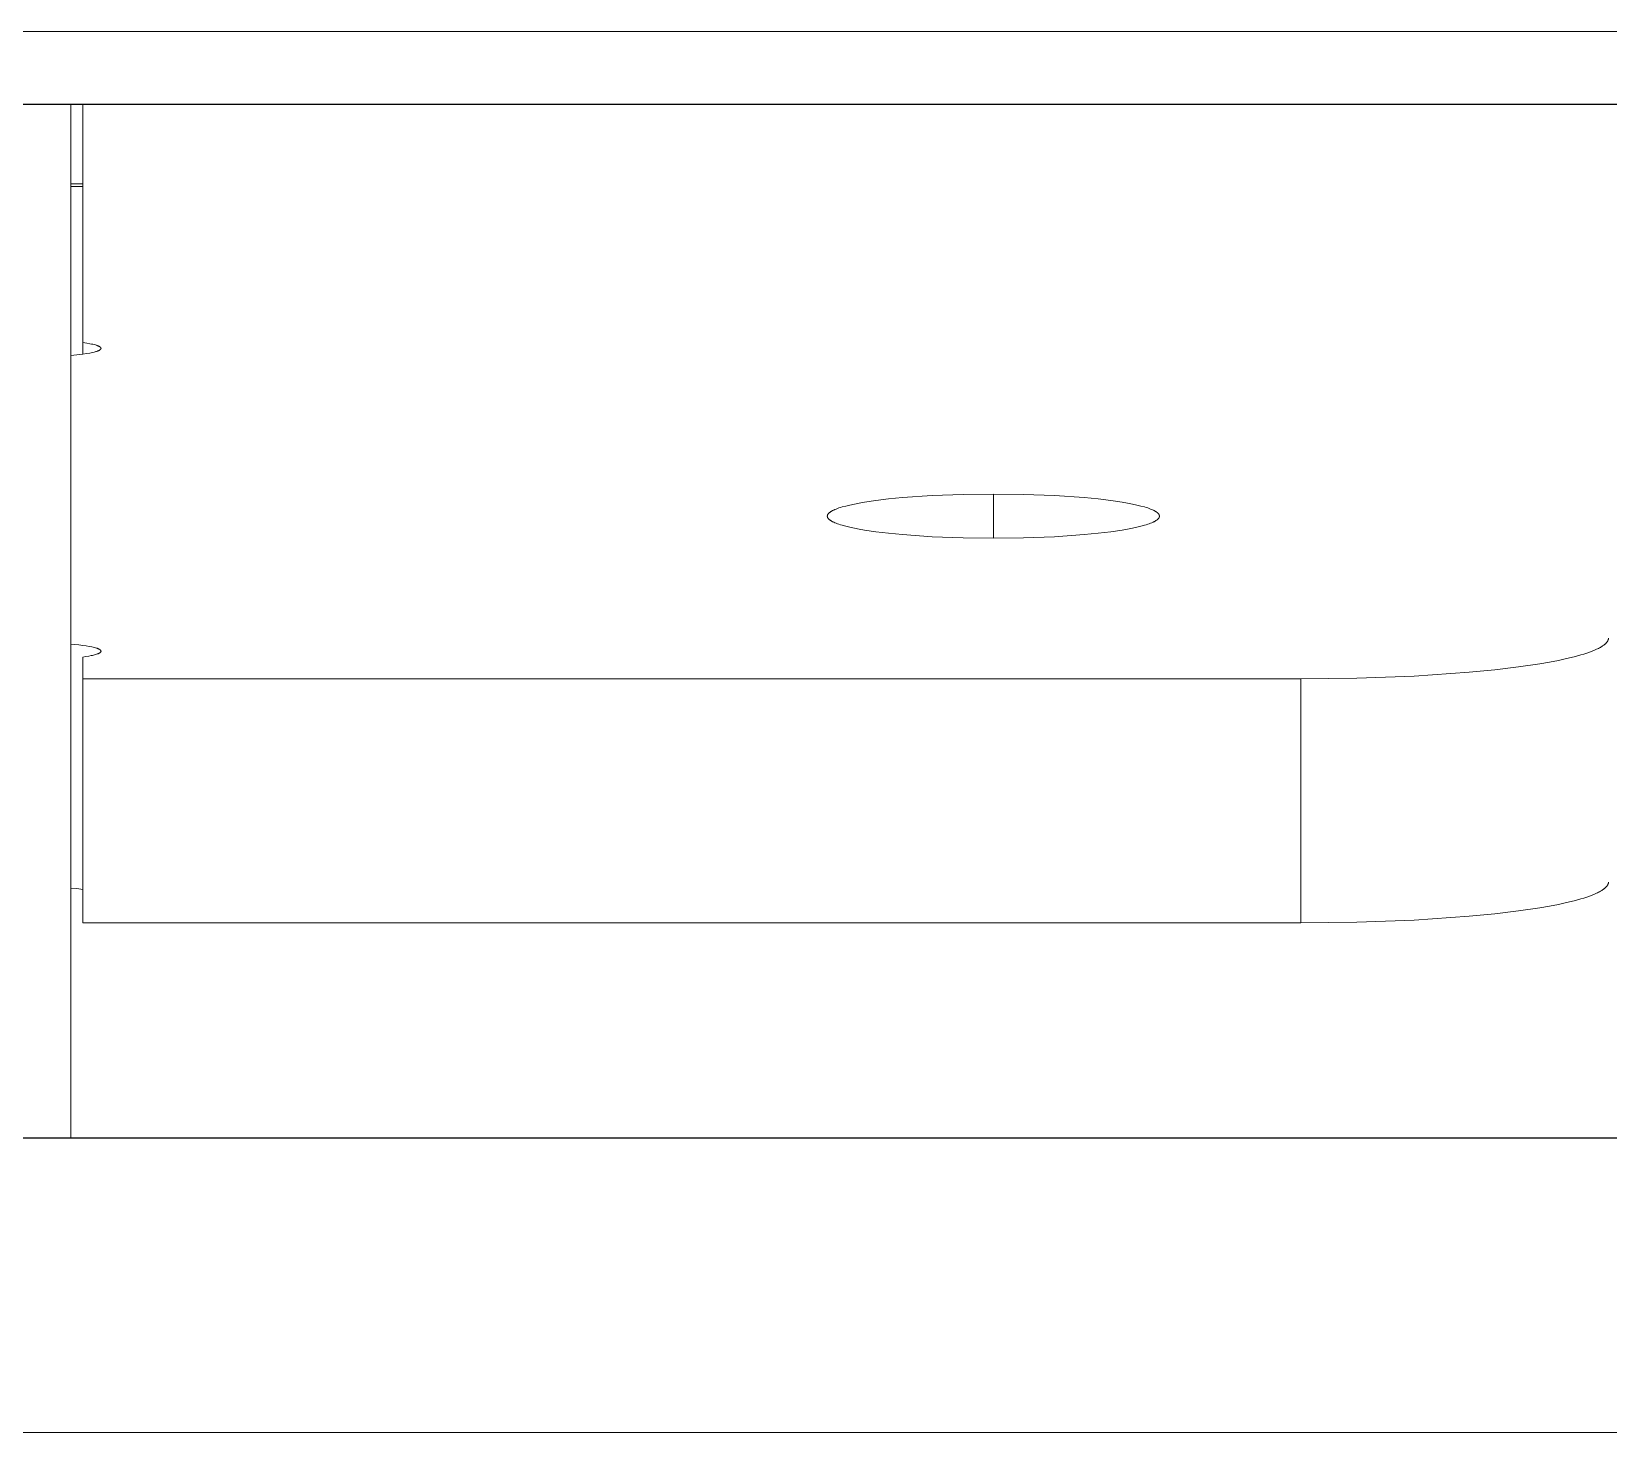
# Model space of a CAD drawing. Header units: millimetres. Extents: x -30 to 4992, y -440 to 3111.
# Drawn here: x 1882.38 to 1908.02, y 933.28 to 956.05 of the extents above; entities that cross this region are included whole.
import ezdxf

# ---------------------------------------------------------------- set-up
doc = ezdxf.new("R2010")
doc.units = ezdxf.units.MM
doc.layers.add('ZANO_R', color=7, linetype='Continuous', lineweight=0)

msp = doc.modelspace()

# ---------------------------------------------------------------- linework, layer by layer
at = {"layer": 'ZANO_R'}
for p, q in [((1938.016, 956.048), (148.016, 956.048)), ((148.016, 954.866), (1938.016, 954.866)), ((1938.016, 954.861), (148.016, 954.861)), ((1883.016, 938.064), (1883.016, 954.866)), ((1883.216, 954.866), (1883.216, 950.993)), ((1883.016, 953.574), (1883.216, 953.574)), ((1883.216, 953.53), (1883.016, 953.53)), ((1883.216, 950.993), (1883.277, 950.985)), ((1883.216, 950.993), (1883.216, 950.805)), ((1883.277, 950.985), (1883.329, 950.975)), ((1883.329, 950.975), (1883.354, 950.97)), ((1883.354, 950.97), (1883.377, 950.965)), ((1883.377, 950.965), (1883.399, 950.96)), ((1883.399, 950.96), (1883.419, 950.954)), ((1883.419, 950.954), (1883.428, 950.952)), ((1883.435, 950.849), (1883.426, 950.846)), ((1883.428, 950.952), (1883.437, 950.949)), ((1883.444, 950.852), (1883.435, 950.849)), ((1883.437, 950.949), (1883.446, 950.946)), ((1883.452, 950.855), (1883.444, 950.852)), ((1883.446, 950.946), (1883.454, 950.943)), ((1883.459, 950.858), (1883.452, 950.855)), ((1883.454, 950.943), (1883.461, 950.94)), ((1883.466, 950.861), (1883.459, 950.858)), ((1883.461, 950.94), (1883.468, 950.937)), ((1883.473, 950.864), (1883.466, 950.861)), ((1883.468, 950.937), (1883.471, 950.935)), ((1883.471, 950.935), (1883.475, 950.934)), ((1883.476, 950.866), (1883.473, 950.864)), ((1883.475, 950.934), (1883.478, 950.932)), ((1883.479, 950.867), (1883.476, 950.866)), ((1883.478, 950.932), (1883.48, 950.931)), ((1883.482, 950.869), (1883.479, 950.867)), ((1883.48, 950.931), (1883.483, 950.929)), ((1883.484, 950.87), (1883.482, 950.869)), ((1883.483, 950.929), (1883.486, 950.928)), ((1883.487, 950.872), (1883.484, 950.87)), ((1883.486, 950.928), (1883.488, 950.926)), ((1883.489, 950.873), (1883.487, 950.872)), ((1883.488, 950.926), (1883.491, 950.925)), ((1883.492, 950.875), (1883.489, 950.873)), ((1883.491, 950.925), (1883.493, 950.923)), ((1883.494, 950.877), (1883.492, 950.875)), ((1883.493, 950.923), (1883.495, 950.921)), ((1883.495, 950.877), (1883.494, 950.877)), ((1883.495, 950.921), (1883.496, 950.921)), ((1883.496, 950.878), (1883.495, 950.877)), ((1883.496, 950.921), (1883.497, 950.92)), ((1883.497, 950.879), (1883.496, 950.878)), ((1883.497, 950.92), (1883.498, 950.919)), ((1883.498, 950.88), (1883.497, 950.879)), ((1883.498, 950.919), (1883.499, 950.918)), ((1883.499, 950.881), (1883.498, 950.88)), ((1883.499, 950.918), (1883.5, 950.917)), ((1883.5, 950.882), (1883.499, 950.881)), ((1883.499, 950.881), (1883.499, 950.881)), ((1883.5, 950.917), (1883.5, 950.917)), ((1883.5, 950.917), (1883.501, 950.916)), ((1883.501, 950.883), (1883.5, 950.882)), ((1883.501, 950.916), (1883.502, 950.915)), ((1883.502, 950.884), (1883.501, 950.883)), ((1883.502, 950.915), (1883.503, 950.914)), ((1883.503, 950.885), (1883.502, 950.885)), ((1883.502, 950.885), (1883.502, 950.884)), ((1883.503, 950.914), (1883.503, 950.913)), ((1883.503, 950.913), (1883.504, 950.913)), ((1883.504, 950.886), (1883.503, 950.885)), ((1883.504, 950.913), (1883.504, 950.912)), ((1883.504, 950.912), (1883.505, 950.911)), ((1883.505, 950.888), (1883.504, 950.887)), ((1883.504, 950.887), (1883.504, 950.886)), ((1883.505, 950.911), (1883.505, 950.91)), ((1883.505, 950.91), (1883.506, 950.909)), ((1883.506, 950.889), (1883.505, 950.889)), ((1883.505, 950.889), (1883.505, 950.888)), ((1883.506, 950.909), (1883.506, 950.909)), ((1883.506, 950.909), (1883.507, 950.908)), ((1883.507, 950.891), (1883.506, 950.89)), ((1883.506, 950.89), (1883.506, 950.889)), ((1883.507, 950.908), (1883.507, 950.907)), ((1883.507, 950.907), (1883.507, 950.906)), ((1883.507, 950.906), (1883.508, 950.905)), ((1883.508, 950.893), (1883.507, 950.893)), ((1883.507, 950.893), (1883.507, 950.892)), ((1883.507, 950.892), (1883.507, 950.891)), ((1883.508, 950.905), (1883.508, 950.905)), ((1883.508, 950.905), (1883.508, 950.904)), ((1883.508, 950.904), (1883.508, 950.903)), ((1883.508, 950.903), (1883.509, 950.902)), ((1883.509, 950.897), (1883.508, 950.896)), ((1883.508, 950.896), (1883.508, 950.895)), ((1883.508, 950.895), (1883.508, 950.894)), ((1883.508, 950.894), (1883.508, 950.893)), ((1883.509, 950.902), (1883.509, 950.901)), ((1883.509, 950.901), (1883.509, 950.901)), ((1883.509, 950.901), (1883.509, 950.9)), ((1883.509, 950.9), (1883.509, 950.899)), ((1883.509, 950.899), (1883.509, 950.898)), ((1883.509, 950.898), (1883.509, 950.897)), ((1883.509, 950.897), (1883.509, 950.897)), ((1883.116, 950.794), (1883.016, 950.785)), ((1883.216, 950.805), (1883.116, 950.794)), ((1883.273, 950.814), (1883.216, 950.805)), ((1883.326, 950.823), (1883.273, 950.814)), ((1883.351, 950.828), (1883.326, 950.823)), ((1883.374, 950.833), (1883.351, 950.828)), ((1883.396, 950.838), (1883.374, 950.833)), ((1883.416, 950.844), (1883.396, 950.838)), ((1883.426, 950.846), (1883.416, 950.844)), ((1895.439, 948.28), (1895.459, 948.288)), ((1895.459, 948.288), (1895.482, 948.296)), ((1895.482, 948.296), (1895.505, 948.305)), ((1895.505, 948.305), (1895.531, 948.313)), ((1895.531, 948.313), (1895.558, 948.321)), ((1895.558, 948.321), (1895.618, 948.337)), ((1895.618, 948.337), (1895.683, 948.353)), ((1895.683, 948.353), (1895.756, 948.369)), ((1895.756, 948.369), (1895.835, 948.384)), ((1895.835, 948.384), (1895.92, 948.399)), ((1895.92, 948.399), (1896.107, 948.426)), ((1896.107, 948.426), (1896.314, 948.451)), ((1896.314, 948.451), (1896.538, 948.473)), ((1896.538, 948.473), (1897.022, 948.506)), ((1897.022, 948.506), (1897.525, 948.525)), ((1897.525, 948.525), (1898.016, 948.531)), ((1898.016, 948.531), (1898.016, 947.813)), ((1898.016, 948.531), (1898.507, 948.525)), ((1898.507, 948.525), (1899.01, 948.506)), ((1899.01, 948.506), (1899.493, 948.473)), ((1899.493, 948.473), (1899.718, 948.451)), ((1899.718, 948.451), (1899.925, 948.426)), ((1899.925, 948.426), (1900.112, 948.399)), ((1900.112, 948.399), (1900.197, 948.384)), ((1900.197, 948.384), (1900.276, 948.369)), ((1900.276, 948.369), (1900.348, 948.353)), ((1900.348, 948.353), (1900.414, 948.337)), ((1900.414, 948.337), (1900.474, 948.321)), ((1900.474, 948.321), (1900.501, 948.313)), ((1900.501, 948.313), (1900.526, 948.305)), ((1900.526, 948.305), (1900.55, 948.296)), ((1900.55, 948.296), (1900.572, 948.288)), ((1900.572, 948.288), (1900.593, 948.28)), ((1895.316, 948.178), (1895.317, 948.18)), ((1895.316, 948.176), (1895.316, 948.178)), ((1895.316, 948.174), (1895.316, 948.176)), ((1895.316, 948.172), (1895.316, 948.174)), ((1895.316, 948.17), (1895.316, 948.172)), ((1895.316, 948.168), (1895.316, 948.17)), ((1895.316, 948.166), (1895.316, 948.168)), ((1895.317, 948.164), (1895.316, 948.166)), ((1895.317, 948.184), (1895.318, 948.186)), ((1895.317, 948.182), (1895.317, 948.184)), ((1895.317, 948.18), (1895.317, 948.182)), ((1895.317, 948.162), (1895.317, 948.164)), ((1895.317, 948.16), (1895.317, 948.162)), ((1895.318, 948.158), (1895.317, 948.16)), ((1895.318, 948.186), (1895.319, 948.188)), ((1895.319, 948.156), (1895.318, 948.158)), ((1895.319, 948.19), (1895.32, 948.192)), ((1895.319, 948.188), (1895.319, 948.19)), ((1895.319, 948.154), (1895.319, 948.156)), ((1895.32, 948.152), (1895.319, 948.154)), ((1895.32, 948.192), (1895.321, 948.194)), ((1895.321, 948.15), (1895.32, 948.152)), ((1895.321, 948.194), (1895.322, 948.196)), ((1895.322, 948.148), (1895.321, 948.15)), ((1895.322, 948.196), (1895.323, 948.198)), ((1895.323, 948.146), (1895.322, 948.148)), ((1895.323, 948.198), (1895.324, 948.201)), ((1895.324, 948.144), (1895.323, 948.146)), ((1895.324, 948.201), (1895.325, 948.203)), ((1895.325, 948.142), (1895.324, 948.144)), ((1895.325, 948.203), (1895.327, 948.205)), ((1895.327, 948.14), (1895.325, 948.142)), ((1895.327, 948.205), (1895.328, 948.207)), ((1895.328, 948.138), (1895.327, 948.14)), ((1895.328, 948.207), (1895.33, 948.209)), ((1895.33, 948.136), (1895.328, 948.138)), ((1895.33, 948.209), (1895.331, 948.211)), ((1895.331, 948.134), (1895.33, 948.136)), ((1895.331, 948.211), (1895.333, 948.213)), ((1895.333, 948.132), (1895.331, 948.134)), ((1895.333, 948.213), (1895.335, 948.215)), ((1895.335, 948.13), (1895.333, 948.132)), ((1895.335, 948.215), (1895.337, 948.217)), ((1895.337, 948.128), (1895.335, 948.13)), ((1895.337, 948.217), (1895.339, 948.219)), ((1895.339, 948.126), (1895.337, 948.128)), ((1895.339, 948.219), (1895.341, 948.221)), ((1895.341, 948.124), (1895.339, 948.126)), ((1895.341, 948.221), (1895.343, 948.223)), ((1895.343, 948.122), (1895.341, 948.124)), ((1895.343, 948.223), (1895.345, 948.225)), ((1895.345, 948.119), (1895.343, 948.122)), ((1895.345, 948.225), (1895.348, 948.227)), ((1895.348, 948.117), (1895.345, 948.119)), ((1895.348, 948.227), (1895.35, 948.229)), ((1895.35, 948.115), (1895.348, 948.117)), ((1895.35, 948.229), (1895.353, 948.231)), ((1895.353, 948.113), (1895.35, 948.115)), ((1895.353, 948.231), (1895.355, 948.234)), ((1895.355, 948.111), (1895.353, 948.113)), ((1895.355, 948.234), (1895.361, 948.238)), ((1895.361, 948.107), (1895.355, 948.111)), ((1895.361, 948.238), (1895.367, 948.242)), ((1895.367, 948.103), (1895.361, 948.107)), ((1895.367, 948.242), (1895.373, 948.246)), ((1895.373, 948.099), (1895.367, 948.103)), ((1895.373, 948.246), (1895.38, 948.25)), ((1895.38, 948.094), (1895.373, 948.099)), ((1895.38, 948.25), (1895.387, 948.254)), ((1895.387, 948.09), (1895.38, 948.094)), ((1895.387, 948.254), (1895.395, 948.259)), ((1895.395, 948.086), (1895.387, 948.09)), ((1895.395, 948.259), (1895.403, 948.263)), ((1895.403, 948.082), (1895.395, 948.086)), ((1895.403, 948.263), (1895.411, 948.267)), ((1895.411, 948.078), (1895.403, 948.082)), ((1895.411, 948.267), (1895.42, 948.271)), ((1895.42, 948.074), (1895.411, 948.078)), ((1895.42, 948.271), (1895.439, 948.28)), ((1895.439, 948.065), (1895.42, 948.074)), ((1895.459, 948.057), (1895.439, 948.065)), ((1895.482, 948.048), (1895.459, 948.057)), ((1895.505, 948.04), (1895.482, 948.048)), ((1895.531, 948.032), (1895.505, 948.04)), ((1895.558, 948.024), (1895.531, 948.032)), ((1900.501, 948.032), (1900.474, 948.024)), ((1900.526, 948.04), (1900.501, 948.032)), ((1900.55, 948.048), (1900.526, 948.04)), ((1900.572, 948.057), (1900.55, 948.048)), ((1900.593, 948.065), (1900.572, 948.057)), ((1900.593, 948.28), (1900.612, 948.271)), ((1900.612, 948.074), (1900.593, 948.065)), ((1900.612, 948.271), (1900.62, 948.267)), ((1900.62, 948.078), (1900.612, 948.074)), ((1900.62, 948.267), (1900.629, 948.263)), ((1900.629, 948.082), (1900.62, 948.078)), ((1900.629, 948.263), (1900.637, 948.259)), ((1900.637, 948.086), (1900.629, 948.082)), ((1900.637, 948.259), (1900.644, 948.254)), ((1900.644, 948.09), (1900.637, 948.086)), ((1900.644, 948.254), (1900.652, 948.25)), ((1900.652, 948.094), (1900.644, 948.09)), ((1900.652, 948.25), (1900.658, 948.246)), ((1900.658, 948.099), (1900.652, 948.094)), ((1900.658, 948.246), (1900.665, 948.242)), ((1900.665, 948.103), (1900.658, 948.099)), ((1900.665, 948.242), (1900.671, 948.238)), ((1900.671, 948.107), (1900.665, 948.103)), ((1900.671, 948.238), (1900.676, 948.234)), ((1900.676, 948.111), (1900.671, 948.107)), ((1900.676, 948.234), (1900.679, 948.231)), ((1900.679, 948.113), (1900.676, 948.111)), ((1900.679, 948.231), (1900.682, 948.229)), ((1900.682, 948.115), (1900.679, 948.113)), ((1900.682, 948.229), (1900.684, 948.227)), ((1900.684, 948.117), (1900.682, 948.115)), ((1900.684, 948.227), (1900.686, 948.225)), ((1900.686, 948.119), (1900.684, 948.117)), ((1900.686, 948.225), (1900.689, 948.223)), ((1900.689, 948.122), (1900.686, 948.119)), ((1900.689, 948.223), (1900.691, 948.221)), ((1900.691, 948.124), (1900.689, 948.122)), ((1900.691, 948.221), (1900.693, 948.219)), ((1900.693, 948.126), (1900.691, 948.124)), ((1900.693, 948.219), (1900.695, 948.217)), ((1900.695, 948.128), (1900.693, 948.126)), ((1900.695, 948.217), (1900.697, 948.215)), ((1900.697, 948.13), (1900.695, 948.128)), ((1900.697, 948.215), (1900.699, 948.213)), ((1900.699, 948.132), (1900.697, 948.13)), ((1900.699, 948.213), (1900.7, 948.211)), ((1900.7, 948.134), (1900.699, 948.132)), ((1900.7, 948.211), (1900.702, 948.209)), ((1900.702, 948.136), (1900.7, 948.134)), ((1900.702, 948.209), (1900.704, 948.207)), ((1900.704, 948.138), (1900.702, 948.136)), ((1900.704, 948.207), (1900.705, 948.205)), ((1900.705, 948.14), (1900.704, 948.138)), ((1900.705, 948.205), (1900.706, 948.203)), ((1900.706, 948.142), (1900.705, 948.14)), ((1900.706, 948.203), (1900.708, 948.201)), ((1900.708, 948.144), (1900.706, 948.142)), ((1900.708, 948.201), (1900.709, 948.198)), ((1900.709, 948.146), (1900.708, 948.144)), ((1900.709, 948.198), (1900.71, 948.196)), ((1900.71, 948.148), (1900.709, 948.146)), ((1900.71, 948.196), (1900.711, 948.194)), ((1900.711, 948.15), (1900.71, 948.148)), ((1900.711, 948.194), (1900.712, 948.192)), ((1900.712, 948.152), (1900.711, 948.15)), ((1900.712, 948.192), (1900.712, 948.19)), ((1900.712, 948.19), (1900.713, 948.188)), ((1900.713, 948.156), (1900.712, 948.154)), ((1900.712, 948.154), (1900.712, 948.152)), ((1900.713, 948.188), (1900.714, 948.186)), ((1900.714, 948.158), (1900.713, 948.156)), ((1900.714, 948.186), (1900.714, 948.184)), ((1900.714, 948.184), (1900.715, 948.182)), ((1900.715, 948.162), (1900.714, 948.16)), ((1900.714, 948.16), (1900.714, 948.158)), ((1900.715, 948.182), (1900.715, 948.18)), ((1900.715, 948.18), (1900.715, 948.178)), ((1900.715, 948.178), (1900.716, 948.176)), ((1900.716, 948.168), (1900.715, 948.166)), ((1900.715, 948.166), (1900.715, 948.164)), ((1900.715, 948.164), (1900.715, 948.162)), ((1900.716, 948.176), (1900.716, 948.174)), ((1900.716, 948.174), (1900.716, 948.172)), ((1900.716, 948.172), (1900.716, 948.17)), ((1900.716, 948.17), (1900.716, 948.168)), ((1895.618, 948.007), (1895.558, 948.024)), ((1895.683, 947.991), (1895.618, 948.007)), ((1895.756, 947.976), (1895.683, 947.991)), ((1895.835, 947.961), (1895.756, 947.976)), ((1895.92, 947.946), (1895.835, 947.961)), ((1896.107, 947.918), (1895.92, 947.946)), ((1896.314, 947.894), (1896.107, 947.918)), ((1896.538, 947.872), (1896.314, 947.894)), ((1897.022, 947.838), (1896.538, 947.872)), ((1897.525, 947.819), (1897.022, 947.838)), ((1898.016, 947.813), (1897.525, 947.819)), ((1898.507, 947.819), (1898.016, 947.813)), ((1899.01, 947.838), (1898.507, 947.819)), ((1899.493, 947.872), (1899.01, 947.838)), ((1899.718, 947.894), (1899.493, 947.872)), ((1899.925, 947.918), (1899.718, 947.894)), ((1900.112, 947.946), (1899.925, 947.918)), ((1900.197, 947.961), (1900.112, 947.946)), ((1900.276, 947.976), (1900.197, 947.961)), ((1900.348, 947.991), (1900.276, 947.976)), ((1900.414, 948.007), (1900.348, 947.991)), ((1900.474, 948.024), (1900.414, 948.007)), ((1883.016, 946.092), (1883.151, 946.079)), ((1883.151, 946.079), (1883.212, 946.072)), ((1883.212, 946.072), (1883.268, 946.064)), ((1883.268, 946.064), (1883.318, 946.055)), ((1883.318, 946.055), (1883.362, 946.046)), ((1883.362, 946.046), (1883.382, 946.042)), ((1883.382, 946.042), (1883.401, 946.037)), ((1883.401, 946.037), (1883.417, 946.033)), ((1883.417, 946.033), (1883.433, 946.028)), ((1883.433, 946.028), (1883.445, 946.024)), ((1883.445, 946.024), (1883.451, 946.022)), ((1883.451, 946.022), (1883.457, 946.019)), ((1883.457, 946.019), (1883.463, 946.017)), ((1883.463, 946.017), (1883.468, 946.015)), ((1883.468, 946.015), (1883.473, 946.013)), ((1883.473, 946.013), (1883.477, 946.01)), ((1883.477, 946.01), (1883.482, 946.008)), ((1883.482, 946.008), (1883.484, 946.007)), ((1883.484, 946.007), (1883.486, 946.006)), ((1883.486, 946.006), (1883.488, 946.004)), ((1883.488, 946.004), (1883.489, 946.003)), ((1883.489, 946.003), (1883.491, 946.002)), ((1883.491, 946.002), (1883.493, 946.001)), ((1883.493, 946.001), (1883.494, 946)), ((1883.494, 946), (1883.496, 945.998)), ((1883.496, 945.998), (1883.497, 945.997)), ((1883.497, 945.997), (1883.499, 945.996)), ((1883.499, 945.996), (1883.5, 945.995)), ((1883.5, 945.995), (1883.501, 945.994)), ((1883.501, 945.994), (1883.501, 945.994)), ((1883.501, 945.994), (1883.502, 945.993)), ((1883.502, 945.993), (1883.502, 945.992)), ((1883.502, 945.992), (1883.503, 945.992)), ((1883.503, 945.992), (1883.503, 945.991)), ((1883.503, 945.991), (1883.504, 945.99)), ((1883.504, 945.99), (1883.504, 945.99)), ((1883.504, 945.99), (1883.505, 945.989)), ((1883.505, 945.989), (1883.505, 945.989)), ((1883.505, 945.989), (1883.505, 945.988)), ((1883.505, 945.988), (1883.506, 945.987)), ((1883.506, 945.987), (1883.506, 945.987)), ((1883.506, 945.987), (1883.506, 945.986)), ((1883.506, 945.986), (1883.507, 945.986)), ((1883.507, 945.986), (1883.507, 945.985)), ((1883.507, 945.985), (1883.507, 945.984)), ((1883.507, 945.984), (1883.508, 945.984)), ((1883.508, 945.984), (1883.508, 945.983)), ((1883.508, 945.983), (1883.508, 945.982)), ((1883.508, 945.982), (1883.508, 945.982)), ((1883.508, 945.982), (1883.508, 945.981)), ((1883.508, 945.981), (1883.508, 945.981)), ((1883.508, 945.981), (1883.509, 945.98)), ((1883.509, 945.98), (1883.509, 945.979)), ((1883.509, 945.979), (1883.509, 945.979)), ((1883.509, 945.979), (1883.509, 945.978)), ((1883.509, 945.978), (1883.509, 945.977)), ((1883.509, 945.977), (1883.509, 945.977)), ((1883.509, 945.977), (1883.509, 945.976)), ((1907.709, 945.962), (1907.75, 945.977)), ((1907.75, 945.977), (1907.788, 945.992)), ((1907.788, 945.992), (1907.823, 946.008)), ((1907.823, 946.008), (1907.839, 946.016)), ((1907.839, 946.016), (1907.855, 946.023)), ((1907.855, 946.023), (1907.87, 946.031)), ((1907.87, 946.031), (1907.884, 946.039)), ((1907.884, 946.039), (1907.897, 946.047)), ((1907.897, 946.047), (1907.909, 946.054)), ((1907.909, 946.054), (1907.921, 946.062)), ((1907.921, 946.062), (1907.932, 946.07)), ((1907.932, 946.07), (1907.943, 946.078)), ((1907.943, 946.078), (1907.948, 946.081)), ((1907.948, 946.081), (1907.952, 946.085)), ((1907.952, 946.085), (1907.957, 946.089)), ((1907.957, 946.089), (1907.961, 946.093)), ((1907.961, 946.093), (1907.966, 946.097)), ((1907.966, 946.097), (1907.97, 946.101)), ((1907.97, 946.101), (1907.973, 946.105)), ((1907.973, 946.105), (1907.977, 946.108)), ((1907.977, 946.108), (1907.981, 946.112)), ((1907.981, 946.112), (1907.984, 946.116)), ((1907.984, 946.116), (1907.987, 946.12)), ((1907.987, 946.12), (1907.99, 946.124)), ((1907.99, 946.124), (1907.993, 946.127)), ((1907.993, 946.127), (1907.996, 946.131)), ((1907.996, 946.131), (1907.998, 946.135)), ((1907.998, 946.135), (1908, 946.139)), ((1908, 946.139), (1908.003, 946.143)), ((1908.003, 946.143), (1908.005, 946.146)), ((1908.005, 946.146), (1908.006, 946.15)), ((1908.006, 946.15), (1908.008, 946.154)), ((1908.008, 946.154), (1908.01, 946.158)), ((1908.01, 946.158), (1908.011, 946.161)), ((1908.011, 946.161), (1908.012, 946.165)), ((1908.012, 946.165), (1908.013, 946.169)), ((1908.013, 946.169), (1908.014, 946.172)), ((1908.014, 946.172), (1908.015, 946.176)), ((1908.015, 946.18), (1908.016, 946.184)), ((1908.015, 946.176), (1908.015, 946.18)), ((1908.016, 946.187), (1908.016, 946.191)), ((1908.016, 946.184), (1908.016, 946.187)), ((1883.264, 945.89), (1883.216, 945.883)), ((1883.216, 945.883), (1883.216, 945.526)), ((1883.309, 945.897), (1883.264, 945.89)), ((1883.35, 945.905), (1883.309, 945.897)), ((1883.369, 945.909), (1883.35, 945.905)), ((1883.388, 945.914), (1883.369, 945.909)), ((1883.405, 945.918), (1883.388, 945.914)), ((1883.421, 945.923), (1883.405, 945.918)), ((1883.435, 945.927), (1883.421, 945.923)), ((1883.449, 945.932), (1883.435, 945.927)), ((1883.455, 945.934), (1883.449, 945.932)), ((1883.461, 945.937), (1883.455, 945.934)), ((1883.467, 945.939), (1883.461, 945.937)), ((1883.472, 945.941), (1883.467, 945.939)), ((1883.477, 945.944), (1883.472, 945.941)), ((1883.481, 945.946), (1883.477, 945.944)), ((1883.484, 945.948), (1883.481, 945.946)), ((1883.486, 945.949), (1883.484, 945.948)), ((1883.488, 945.95), (1883.486, 945.949)), ((1883.49, 945.951), (1883.488, 945.95)), ((1883.491, 945.952), (1883.49, 945.951)), ((1883.493, 945.954), (1883.491, 945.952)), ((1883.495, 945.955), (1883.493, 945.954)), ((1883.496, 945.956), (1883.495, 945.955)), ((1883.498, 945.957), (1883.496, 945.956)), ((1883.499, 945.959), (1883.498, 945.957)), ((1883.5, 945.959), (1883.499, 945.959)), ((1883.501, 945.961), (1883.5, 945.96)), ((1883.5, 945.96), (1883.5, 945.959)), ((1883.502, 945.961), (1883.501, 945.961)), ((1883.503, 945.962), (1883.502, 945.962)), ((1883.502, 945.962), (1883.502, 945.961)), ((1883.504, 945.964), (1883.503, 945.963)), ((1883.503, 945.963), (1883.503, 945.962)), ((1883.505, 945.965), (1883.504, 945.964)), ((1883.504, 945.964), (1883.504, 945.964)), ((1883.506, 945.967), (1883.505, 945.966)), ((1883.505, 945.966), (1883.505, 945.966)), ((1883.505, 945.966), (1883.505, 945.965)), ((1883.507, 945.969), (1883.506, 945.968)), ((1883.506, 945.968), (1883.506, 945.967)), ((1883.506, 945.967), (1883.506, 945.967)), ((1883.508, 945.971), (1883.507, 945.97)), ((1883.507, 945.97), (1883.507, 945.969)), ((1883.507, 945.969), (1883.507, 945.969)), ((1883.509, 945.974), (1883.508, 945.974)), ((1883.508, 945.974), (1883.508, 945.973)), ((1883.508, 945.973), (1883.508, 945.972)), ((1883.508, 945.972), (1883.508, 945.972)), ((1883.508, 945.972), (1883.508, 945.971)), ((1883.508, 945.971), (1883.508, 945.971)), ((1883.509, 945.976), (1883.509, 945.976)), ((1883.509, 945.976), (1883.509, 945.975)), ((1883.509, 945.975), (1883.509, 945.974)), ((1906.167, 945.675), (1906.551, 945.721)), ((1906.551, 945.721), (1906.898, 945.772)), ((1906.898, 945.772), (1907.055, 945.799)), ((1907.055, 945.799), (1907.201, 945.827)), ((1907.201, 945.827), (1907.335, 945.856)), ((1907.335, 945.856), (1907.457, 945.886)), ((1907.457, 945.886), (1907.567, 945.916)), ((1907.567, 945.916), (1907.618, 945.931)), ((1907.618, 945.931), (1907.665, 945.946)), ((1907.665, 945.946), (1907.709, 945.962)), ((1883.216, 945.526), (1903.016, 945.526)), ((1883.216, 945.526), (1883.216, 941.562)), ((1903.016, 945.526), (1903.926, 945.537)), ((1903.016, 945.526), (1903.016, 941.562)), ((1903.926, 945.537), (1904.856, 945.573)), ((1904.856, 945.573), (1905.752, 945.634)), ((1905.752, 945.634), (1906.167, 945.675)), ((1907.961, 942.129), (1907.966, 942.132)), ((1907.966, 942.132), (1907.97, 942.136)), ((1907.97, 942.136), (1907.973, 942.14)), ((1907.973, 942.14), (1907.977, 942.144)), ((1907.977, 942.144), (1907.981, 942.148)), ((1907.981, 942.148), (1907.984, 942.151)), ((1907.984, 942.151), (1907.987, 942.155)), ((1907.987, 942.155), (1907.99, 942.159)), ((1907.99, 942.159), (1907.993, 942.163)), ((1907.993, 942.163), (1907.996, 942.167)), ((1907.996, 942.167), (1907.998, 942.17)), ((1907.998, 942.17), (1908, 942.174)), ((1908, 942.174), (1908.003, 942.178)), ((1908.003, 942.178), (1908.005, 942.182)), ((1908.005, 942.182), (1908.006, 942.186)), ((1908.006, 942.186), (1908.008, 942.189)), ((1908.008, 942.189), (1908.01, 942.193)), ((1908.01, 942.193), (1908.011, 942.197)), ((1908.011, 942.197), (1908.012, 942.201)), ((1908.012, 942.201), (1908.013, 942.204)), ((1908.013, 942.204), (1908.014, 942.208)), ((1908.014, 942.208), (1908.015, 942.212)), ((1908.015, 942.215), (1908.016, 942.219)), ((1908.015, 942.212), (1908.015, 942.215)), ((1908.016, 942.223), (1908.016, 942.226)), ((1908.016, 942.219), (1908.016, 942.223)), ((1883.116, 942.118), (1883.016, 942.127)), ((1883.216, 942.107), (1883.116, 942.118)), ((1907.201, 941.863), (1907.335, 941.891)), ((1907.335, 941.891), (1907.457, 941.921)), ((1907.457, 941.921), (1907.567, 941.951)), ((1907.567, 941.951), (1907.618, 941.966)), ((1907.618, 941.966), (1907.665, 941.982)), ((1907.665, 941.982), (1907.709, 941.997)), ((1907.709, 941.997), (1907.75, 942.013)), ((1907.75, 942.013), (1907.788, 942.028)), ((1907.788, 942.028), (1907.823, 942.043)), ((1907.823, 942.043), (1907.839, 942.051)), ((1907.839, 942.051), (1907.855, 942.059)), ((1907.855, 942.059), (1907.87, 942.067)), ((1907.87, 942.067), (1907.884, 942.075)), ((1907.884, 942.075), (1907.897, 942.082)), ((1907.897, 942.082), (1907.909, 942.09)), ((1907.909, 942.09), (1907.921, 942.098)), ((1907.921, 942.098), (1907.932, 942.105)), ((1907.932, 942.105), (1907.943, 942.113)), ((1907.943, 942.113), (1907.948, 942.117)), ((1907.948, 942.117), (1907.952, 942.121)), ((1907.952, 942.121), (1907.957, 942.125)), ((1907.957, 942.125), (1907.961, 942.129)), ((1904.856, 941.608), (1905.752, 941.67)), ((1905.752, 941.67), (1906.167, 941.71)), ((1906.167, 941.71), (1906.551, 941.756)), ((1906.551, 941.756), (1906.898, 941.807)), ((1906.898, 941.807), (1907.055, 941.835)), ((1907.055, 941.835), (1907.201, 941.863)), ((1883.216, 941.562), (1903.016, 941.562)), ((1903.016, 941.562), (1903.926, 941.573)), ((1903.926, 941.573), (1904.856, 941.608)), ((148.016, 938.069), (1938.016, 938.069)), ((148.016, 938.064), (1938.016, 938.064)), ((1938.016, 933.28), (148.016, 933.28))]:
    msp.add_line(p, q, dxfattribs=at)

doc.saveas('drawing.dxf')
